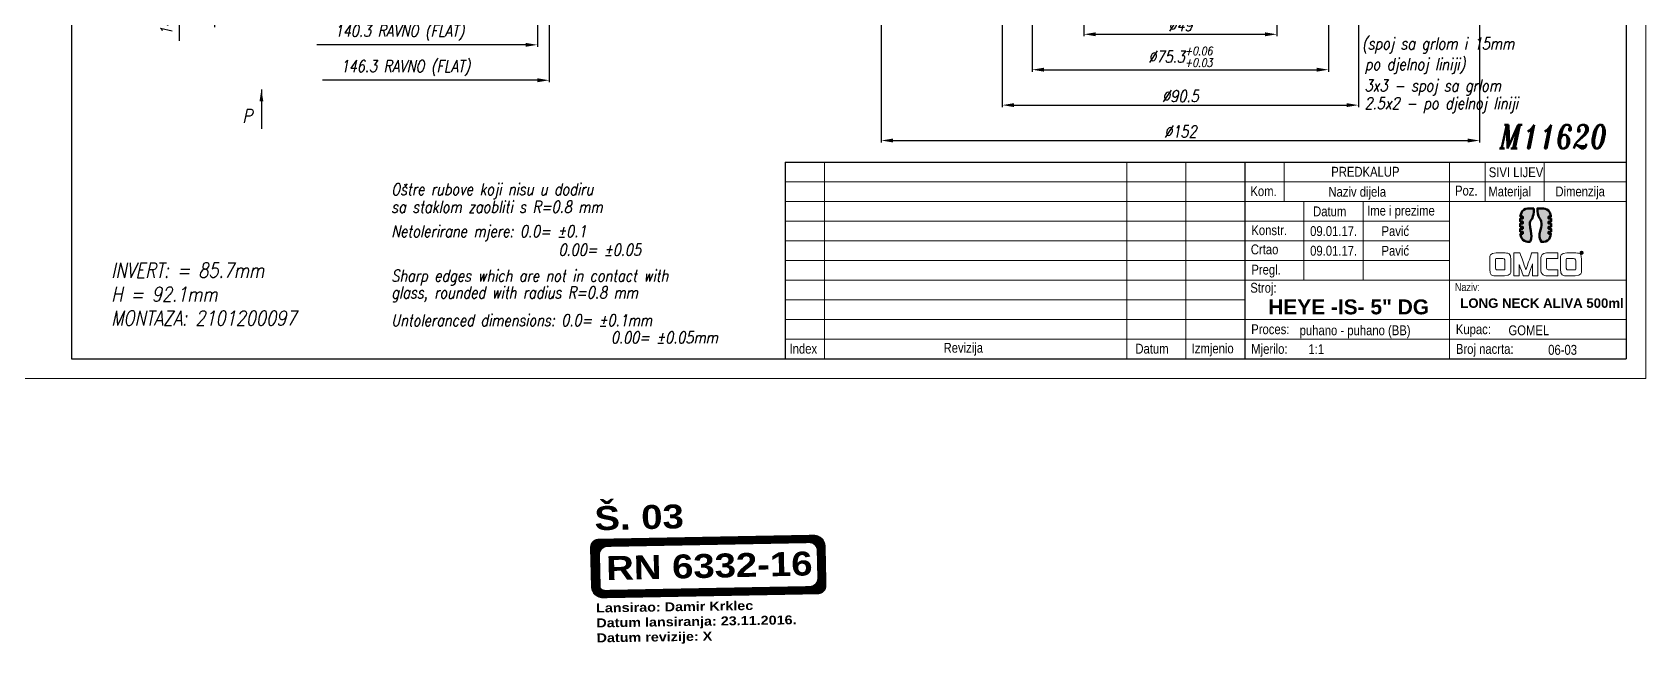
# Model space of a CAD drawing. Extents: x 39 to 1277, y -73 to 631.
# Drawn here: x 469.4 to 879.4, y -55 to 100.4 of the extents above; entities that cross this region are included whole.
import ezdxf

# ---------------------------------------------------------------- set-up
doc = ezdxf.new("R2010")
doc.units = 0
doc.header["$LTSCALE"] = 7
doc.header["$MEASUREMENT"] = 0
doc.layers.get('0').update_dxf_attribs({"linetype": 'CONTINUOUS', "lineweight": 15})
for name, color, linetype, lineweight in [('3', 3, 'CONTINUOUS', 30), ('4', 5, 'CONTINUOUS', 50), ('ENGLISH', 252, 'CONTINUOUS', 18)]:
    doc.layers.add(name, color=color, linetype=linetype, lineweight=lineweight)
doc.styles.add('ITALICT', font='ITALICT.shx', dxfattribs={"width": 0.8, "height": 3})
doc.styles.get("Standard").update_dxf_attribs({"font": 'isocp.shx', "height": 3})
doc.styles.add('style2', font='swissc.ttf')
doc.dimstyles.get("Standard").update_dxf_attribs({"dimtxt": 3, "dimasz": 3, "dimexe": 0.5, "dimexo": 0.5, "dimgap": 0.8, "dimtad": 1, "dimdsep": 46, "dimtxsty": 'ITALICT', "dimcen": 0.09, "dimazin": 2, "dimtfac": 1, "dimtmove": 0, "dimatfit": 3, "dimfxl": 1, "dimtolj": 1, "dimtzin": 0, "dimarcsym": 0})
pattern_1 = [(45, (606.869133, -46.909514), (-0.039513127, 0.039513127), [])]

# ---------------------------------------------------------------- blocks, each defined once
blk = doc.blocks.new('*D30')
at = {"color": 0, "lineweight": -2, "transparency": 16777216}
for p, q in [((736.66, 132.02), (736.66, 99.39)), ((785.66, 132.02), (785.66, 99.39)), ((739.66, 99.89), (782.66, 99.89))]:
    blk.add_line(p, q, dxfattribs=at)
at = {"color": 0, "transparency": 16777216}
for points in [[(739.66, 100.39), (739.66, 99.39), (736.66, 99.89)], [(782.66, 100.39), (782.66, 99.39), (785.66, 99.89)]]:
    blk.add_solid(points, dxfattribs=at)
at = {"color": 0, "transparency": 16777216, "insert": (761.16, 102.19), "char_height": 3, "attachment_point": 5, "style": 'ITALICT'}
blk.add_mtext('\\A1;%%c49', dxfattribs=at)
blk = doc.blocks.new('*D31')
at = {"color": 0, "lineweight": -2, "transparency": 16777216}
for p, q in [((527.13, 132.52), (506.24, 132.52)), ((506.74, 129.52), (506.74, 121.22)), ((527.13, 118.22), (506.24, 118.22)), ((506.74, 118.22), (506.74, 98.26))]:
    blk.add_line(p, q, dxfattribs=at)
at = {"color": 0, "transparency": 16777216}
for points in [[(506.24, 129.52), (507.24, 129.52), (506.74, 132.52)], [(506.24, 121.22), (507.24, 121.22), (506.74, 118.22)]]:
    blk.add_solid(points, dxfattribs=at)
at = {"color": 0, "transparency": 16777216, "insert": (503.46, 106.74), "char_height": 3, "attachment_point": 5, "rotation": 90, "style": 'ITALICT'}
blk.add_mtext('\\A1;14.3{}{\\H0.71x;\\C3;\\S+0.00^ -0.05;}', dxfattribs=at)
blk = doc.blocks.new('*D32')
at = {"color": 0, "lineweight": -2, "transparency": 16777216}
for p, q in [((527.13, 132.52), (515.24, 132.52)), ((515.74, 129.52), (515.74, 126.82)), ((527.13, 123.82), (515.24, 123.82)), ((515.74, 123.82), (515.74, 101.7))]:
    blk.add_line(p, q, dxfattribs=at)
at = {"color": 0, "transparency": 16777216}
for points in [[(515.24, 129.52), (516.24, 129.52), (515.74, 132.52)], [(515.24, 126.82), (516.24, 126.82), (515.74, 123.82)]]:
    blk.add_solid(points, dxfattribs=at)
at = {"color": 0, "transparency": 16777216, "insert": (512.46, 109.27), "char_height": 3, "attachment_point": 5, "rotation": 90, "style": 'ITALICT'}
blk.add_mtext('\\A1;8.7{}{\\H0.71x;\\C3;\\S+0.06^ +0.04;}', dxfattribs=at)
blk = doc.blocks.new('*D45')
at = {"color": 0, "lineweight": -2, "transparency": 16777216}
for p, q in [((597.78, 119.72), (597.78, 96.71)), ((594.78, 97.21), (541.68, 97.21))]:
    blk.add_line(p, q, dxfattribs=at)
at = {"color": 0, "transparency": 16777216}
blk.add_solid([(594.78, 97.71), (594.78, 96.71), (597.78, 97.21)], dxfattribs=at)
at = {"color": 0, "transparency": 16777216, "insert": (562.71, 100.29), "char_height": 3, "attachment_point": 5, "style": 'ITALICT'}
blk.add_mtext('\\A1;140.3 RAVNO (FLAT)', dxfattribs=at)
blk = doc.blocks.new('*D47')
at = {"color": 0, "lineweight": -2, "transparency": 16777216}
for p, q in [((685.16, 120.72), (685.16, 72.39)), ((837.16, 120.72), (837.16, 72.39)), ((688.16, 72.89), (834.16, 72.89))]:
    blk.add_line(p, q, dxfattribs=at)
at = {"color": 0, "transparency": 16777216}
for points in [[(688.16, 73.39), (688.16, 72.39), (685.16, 72.89)], [(834.16, 73.39), (834.16, 72.39), (837.16, 72.89)]]:
    blk.add_solid(points, dxfattribs=at)
at = {"color": 0, "transparency": 16777216, "insert": (761.16, 75.19), "char_height": 3, "attachment_point": 5, "style": 'ITALICT'}
blk.add_mtext('\\A1;%%c152', dxfattribs=at)
blk = doc.blocks.new('*D50')
at = {"color": 0, "lineweight": -2, "transparency": 16777216}
for p, q in [((600.78, 126.72), (600.78, 87.71)), ((597.78, 88.21), (543.18, 88.21))]:
    blk.add_line(p, q, dxfattribs=at)
at = {"color": 0, "transparency": 16777216}
blk.add_solid([(597.78, 88.71), (597.78, 87.71), (600.78, 88.21)], dxfattribs=at)
at = {"color": 0, "transparency": 16777216, "insert": (564.21, 91.29), "char_height": 3, "attachment_point": 5, "style": 'ITALICT'}
blk.add_mtext('\\A1;146.3 RAVNO (FLAT)', dxfattribs=at)
blk = doc.blocks.new('*D59')
at = {"color": 0, "lineweight": -2, "transparency": 16777216}
for p, q in [((723.51, 117.72), (723.51, 90.39)), ((798.81, 117.72), (798.81, 90.39)), ((726.51, 90.89), (795.81, 90.89))]:
    blk.add_line(p, q, dxfattribs=at)
at = {"color": 0, "transparency": 16777216}
for points in [[(726.51, 91.39), (726.51, 90.39), (723.51, 90.89)], [(795.81, 91.39), (795.81, 90.39), (798.81, 90.89)]]:
    blk.add_solid(points, dxfattribs=at)
at = {"color": 0, "transparency": 16777216, "insert": (761.16, 94.18), "char_height": 3, "attachment_point": 5, "style": 'ITALICT'}
blk.add_mtext('\\A1;%%c75.3{}{\\H0.71x;\\C3;\\S+0.06^ +0.03;}', dxfattribs=at)
blk = doc.blocks.new('*D60')
at = {"color": 0, "lineweight": -2, "transparency": 16777216}
for p, q in [((715.91, 127.71), (715.91, 81.39)), ((806.41, 127.71), (806.41, 81.39)), ((718.91, 81.89), (803.41, 81.89))]:
    blk.add_line(p, q, dxfattribs=at)
at = {"color": 0, "transparency": 16777216}
for points in [[(718.91, 82.39), (718.91, 81.39), (715.91, 81.89)], [(803.41, 82.39), (803.41, 81.39), (806.41, 81.89)]]:
    blk.add_solid(points, dxfattribs=at)
at = {"color": 0, "transparency": 16777216, "insert": (761.16, 84.19), "char_height": 3, "attachment_point": 5, "style": 'ITALICT'}
blk.add_mtext('\\A1;%%c90.5', dxfattribs=at)

msp = doc.modelspace()

# ---------------------------------------------------------------- hatches: boundary and pattern name
h = msp.add_hatch()
h.set_pattern_fill('ANSI31', color=1, scale=0.0044, style=0)
h.set_pattern_definition([(45, (606.869133, -46.909514), (-0.0098782817, 0.0098782817), [])])
h.paths.add_polyline_path([(668.3933, -41.7097, 0.41522729), (670.4651, -39.5512), (670.2421, -29.517, 0.33879662), (668.6366, -27.5135, 0.05237956), (668.0513, -27.4534, 0.00407107), (668.0054, -27.4539), (613.3643, -28.4794, 0.41522729), (611.2924, -30.638), (611.5136, -40.5866, 0.00407107), (611.515, -40.6324, 0.05237956), (611.5989, -41.2148, 0.33879662), (613.6666, -42.7368)])
h.paths.add_polyline_path([(669.03, -38.3459, -0.41522729), (666.9581, -40.5045), (615.2229, -41.4754, -0.18828344), (613.7817, -40.9437, -0.20868191), (613.0718, -39.4107), (612.9036, -31.8399, -0.41522729), (614.9754, -29.6814), (666.7106, -28.7105, -0.41320056), (668.8617, -30.7751), (668.8754, -31.391)], flags=16)
h = msp.add_hatch()
h.set_pattern_fill('ANSI31', color=254, scale=0.0176, style=0)
h.set_pattern_definition(pattern_1)
h.paths.add_polyline_path([(613.6666, -42.7368, -0.33879662), (611.5989, -41.2148, 0.3486048), (614.3817, -43.3395), (669.0229, -42.314, 0.41522729), (671.0947, -40.1555), (670.8736, -30.2069, 0.3486048), (668.6366, -27.5135, -0.33879662), (670.2421, -29.517), (670.4651, -39.5512, -0.41522729), (668.3933, -41.7097)])
h = msp.add_hatch()
h.set_pattern_fill('ANSI31', color=254, scale=0.0176, style=0)
h.set_pattern_definition(pattern_1)
h.paths.add_polyline_path([(668.8617, -30.7751, 0.41320056), (666.7106, -28.7105), (614.9754, -29.6814, 0.41522729), (612.9036, -31.8399), (613.0718, -39.4107, 0.20868191), (613.7817, -40.9437, -0.09285073), (613.715, -40.6266), (613.5331, -32.4442, -0.41522729), (615.605, -30.2857), (666.7243, -29.3263, -0.41320056), (668.8754, -31.391)])
at = {"layer": '4'}
h = msp.add_hatch(color=142, dxfattribs=at)
edge = h.paths.add_edge_path()
edge.add_spline(control_points=[(847.5353, 49.1713), (847.5353, 49.1713), (847.5353, 49.1713), (847.5353, 49.1713), (847.5353, 49.1713), (847.7579, 47.2017), (849.4978, 47.1003), (849.755, 47.1003), (849.755, 47.1003), (849.755, 47.1003), (849.948, 47.1004), (849.948, 47.1004), (849.948, 47.1004), (850.8616, 48.414), (849.9413, 50.3287), (849.9413, 51.6976), (849.9413, 51.6976), (849.9413, 52.7724), (850.8878, 53.0602), (850.9915, 55.6396), (850.9915, 55.6396), (849.8995, 55.6396), (849.8995, 55.6396), (849.8995, 55.6396), (848.0564, 55.6396), (847.6361, 54.2178), (847.5402, 53.5686)], knot_values=[0.8095238, 0.8095238, 0.8095238, 0.8095238, 0.83333333, 0.83333333, 0.83333333, 0.83343333, 0.85714286, 0.85714286, 0.85714286, 0.85724286, 0.9047619, 0.9047619, 0.9047619, 0.9048619, 0.95238095, 0.95238095, 0.95238095, 0.95248095, 1, 1, 1, 1.04761905, 1.04761905, 1.04761905, 1.04771905, 1.0952381, 1.0952381, 1.0952381, 1.0952381], degree=3, periodic=0)
edge.add_spline(control_points=[(847.5402, 53.5686), (847.5402, 53.5686), (848.1651, 53.5686), (848.1651, 53.5686)], knot_values=[0.0952381, 0.0952381, 0.0952381, 0.0952381, 0.14285714, 0.14285714, 0.14285714, 0.14285714], degree=3, periodic=0)
edge.add_spline(control_points=[(848.1651, 53.5686), (848.1651, 53.5686), (848.1651, 53.5686), (848.1651, 53.5686), (848.1651, 53.5686), (848.1651, 53.5686), (848.1651, 53.0457), (848.1651, 53.0457)], knot_values=[0.14285714, 0.14285714, 0.14285714, 0.14285714, 0.16666666, 0.16666666, 0.16666666, 0.16676666, 0.19047619, 0.19047619, 0.19047619, 0.19047619], degree=3, periodic=0)
edge.add_spline(control_points=[(848.1651, 53.0457), (848.1651, 53.0457), (848.1651, 53.0457), (848.1651, 53.0457), (848.1651, 53.0457), (848.1651, 53.0457), (847.5115, 53.0457), (847.5115, 53.0457)], knot_values=[0.19047619, 0.19047619, 0.19047619, 0.19047619, 0.21428571, 0.21428571, 0.21428571, 0.21438571, 0.23809523, 0.23809523, 0.23809523, 0.23809523], degree=3, periodic=0)
edge.add_spline(control_points=[(847.5115, 53.0457), (847.5115, 53.0457), (847.5115, 53.0457), (847.5115, 53.0457), (847.5115, 53.0457), (847.5115, 53.0457), (847.5115, 52.2772), (847.5115, 52.2772)], knot_values=[0.23809523, 0.23809523, 0.23809523, 0.23809523, 0.26190476, 0.26190476, 0.26190476, 0.26200476, 0.28571428, 0.28571428, 0.28571428, 0.28571428], degree=3, periodic=0)
edge.add_spline(control_points=[(847.5115, 52.2772), (847.5115, 52.2772), (847.5115, 52.2772), (847.5115, 52.2772), (847.5115, 52.2772), (847.5115, 52.2772), (848.1651, 52.2772), (848.1651, 52.2772)], knot_values=[0.28571428, 0.28571428, 0.28571428, 0.28571428, 0.30952381, 0.30952381, 0.30952381, 0.30962381, 0.33333333, 0.33333333, 0.33333333, 0.33333333], degree=3, periodic=0)
edge.add_spline(control_points=[(848.1651, 52.2772), (848.1651, 52.2772), (848.1651, 52.2772), (848.1651, 52.2772), (848.1651, 52.2772), (848.1651, 52.2772), (848.1651, 51.7542), (848.1651, 51.7542)], knot_values=[0.33333333, 0.33333333, 0.33333333, 0.33333333, 0.35714286, 0.35714286, 0.35714286, 0.35724286, 0.38095238, 0.38095238, 0.38095238, 0.38095238], degree=3, periodic=0)
edge.add_spline(control_points=[(848.1651, 51.7542), (848.1651, 51.7542), (848.1651, 51.7542), (848.1651, 51.7542), (848.1651, 51.7542), (848.1651, 51.7542), (847.5115, 51.7542), (847.5115, 51.7542)], knot_values=[0.38095238, 0.38095238, 0.38095238, 0.38095238, 0.4047619, 0.4047619, 0.4047619, 0.4048619, 0.42857143, 0.42857143, 0.42857143, 0.42857143], degree=3, periodic=0)
edge.add_spline(control_points=[(847.5115, 51.7542), (847.5115, 51.7542), (847.5115, 51.7542), (847.5115, 51.7542), (847.5115, 51.7542), (847.5115, 51.7542), (847.5115, 50.9857), (847.5115, 50.9857)], knot_values=[0.42857143, 0.42857143, 0.42857143, 0.42857143, 0.45238095, 0.45238095, 0.45238095, 0.45248095, 0.47619047, 0.47619047, 0.47619047, 0.47619047], degree=3, periodic=0)
edge.add_spline(control_points=[(847.5115, 50.9857), (847.5115, 50.9857), (847.5115, 50.9857), (847.5115, 50.9857), (847.5115, 50.9857), (847.5115, 50.9857), (848.1651, 50.9857), (848.1651, 50.9857)], knot_values=[0.47619047, 0.47619047, 0.47619047, 0.47619047, 0.5, 0.5, 0.5, 0.5001, 0.52380952, 0.52380952, 0.52380952, 0.52380952], degree=3, periodic=0)
edge.add_spline(control_points=[(848.1651, 50.4628), (848.1651, 50.4628), (848.1651, 50.4628), (848.1651, 50.4628), (848.1651, 50.4628), (848.1651, 50.4628), (847.5115, 50.4628), (847.5115, 50.4628)], knot_values=[0.57142857, 0.57142857, 0.57142857, 0.57142857, 0.59523809, 0.59523809, 0.59523809, 0.59533809, 0.61904761, 0.61904761, 0.61904761, 0.61904761], degree=3, periodic=0)
edge.add_spline(control_points=[(847.5115, 50.4628), (847.5115, 50.4628), (847.5115, 50.4628), (847.5115, 50.4628), (847.5115, 50.4628), (847.5115, 50.4628), (847.5115, 49.6942), (847.5115, 49.6942)], knot_values=[0.61904761, 0.61904761, 0.61904761, 0.61904761, 0.64285714, 0.64285714, 0.64285714, 0.64295714, 0.66666666, 0.66666666, 0.66666666, 0.66666666], degree=3, periodic=0)
edge.add_spline(control_points=[(847.5115, 49.6942), (847.5115, 49.6942), (847.5115, 49.6942), (847.5115, 49.6942), (847.5115, 49.6942), (847.5115, 49.6942), (848.1651, 49.6942), (848.1651, 49.6942)], knot_values=[0.66666666, 0.66666666, 0.66666666, 0.66666666, 0.69047619, 0.69047619, 0.69047619, 0.69057619, 0.71428571, 0.71428571, 0.71428571, 0.71428571], degree=3, periodic=0)
edge.add_spline(control_points=[(848.1651, 49.6942), (848.1651, 49.6942), (848.1651, 49.6942), (848.1651, 49.6942), (848.1651, 49.6942), (848.1651, 49.6942), (848.1651, 49.1713), (848.1651, 49.1713)], knot_values=[0.71428571, 0.71428571, 0.71428571, 0.71428571, 0.73809524, 0.73809524, 0.73809524, 0.73819524, 0.76190476, 0.76190476, 0.76190476, 0.76190476], degree=3, periodic=0)
edge.add_spline(control_points=[(848.1651, 49.1713), (848.1651, 49.1713), (848.1651, 49.1713), (848.1651, 49.1713), (848.1651, 49.1713), (848.1651, 49.1713), (847.5353, 49.1713), (847.5353, 49.1713)], knot_values=[0.76190476, 0.76190476, 0.76190476, 0.76190476, 0.78571428, 0.78571428, 0.78571428, 0.78581428, 0.8095238, 0.8095238, 0.8095238, 0.8095238], degree=3, periodic=0)
h = msp.add_hatch(color=253, dxfattribs=at)
edge = h.paths.add_edge_path()
edge.add_spline(control_points=[(854.7028, 50.9857), (854.7028, 50.9857), (854.7028, 50.9857), (854.7028, 50.9857), (854.7028, 50.9857), (854.7028, 50.9857), (855.3565, 50.9857), (855.3565, 50.9857)], knot_values=[0.23809524, 0.23809524, 0.23809524, 0.23809524, 0.26190476, 0.26190476, 0.26190476, 0.26200476, 0.28571428, 0.28571428, 0.28571428, 0.28571428], degree=3, periodic=0)
edge.add_spline(control_points=[(855.3565, 50.9857), (855.3565, 50.9857), (855.3565, 50.9857), (855.3565, 50.9857), (855.3565, 50.9857), (855.3565, 50.9857), (855.3565, 51.7542), (855.3565, 51.7542)], knot_values=[0.28571428, 0.28571428, 0.28571428, 0.28571428, 0.30952381, 0.30952381, 0.30952381, 0.30962381, 0.33333333, 0.33333333, 0.33333333, 0.33333333], degree=3, periodic=0)
edge.add_spline(control_points=[(855.3565, 51.7542), (855.3565, 51.7542), (855.3565, 51.7542), (855.3565, 51.7542), (855.3565, 51.7542), (855.3565, 51.7542), (854.7028, 51.7542), (854.7028, 51.7542)], knot_values=[0.33333333, 0.33333333, 0.33333333, 0.33333333, 0.35714285, 0.35714285, 0.35714285, 0.35724285, 0.38095237, 0.38095237, 0.38095237, 0.38095237], degree=3, periodic=0)
edge.add_spline(control_points=[(854.7028, 51.7542), (854.7028, 51.7542), (854.7028, 51.7542), (854.7028, 51.7542), (854.7028, 51.7542), (854.7028, 51.7542), (854.7028, 52.2772), (854.7028, 52.2772)], knot_values=[0.38095237, 0.38095237, 0.38095237, 0.38095237, 0.4047619, 0.4047619, 0.4047619, 0.4048619, 0.42857143, 0.42857143, 0.42857143, 0.42857143], degree=3, periodic=0)
edge.add_spline(control_points=[(854.7028, 52.2772), (854.7028, 52.2772), (854.7028, 52.2772), (854.7028, 52.2772), (854.7028, 52.2772), (854.7028, 52.2772), (855.3565, 52.2772), (855.3565, 52.2772)], knot_values=[0.42857143, 0.42857143, 0.42857143, 0.42857143, 0.45238095, 0.45238095, 0.45238095, 0.45248095, 0.47619047, 0.47619047, 0.47619047, 0.47619047], degree=3, periodic=0)
edge.add_spline(control_points=[(855.3565, 52.2772), (855.3565, 52.2772), (855.3565, 52.2772), (855.3565, 52.2772), (855.3565, 52.2772), (855.3565, 52.2772), (855.3565, 53.0457), (855.3565, 53.0457)], knot_values=[0.47619047, 0.47619047, 0.47619047, 0.47619047, 0.5, 0.5, 0.5, 0.5001, 0.52380952, 0.52380952, 0.52380952, 0.52380952], degree=3, periodic=0)
edge.add_spline(control_points=[(855.3565, 53.0457), (855.3565, 53.0457), (855.3565, 53.0457), (855.3565, 53.0457), (855.3565, 53.0457), (855.3565, 53.0457), (854.7028, 53.0457), (854.7028, 53.0457)], knot_values=[0.52380952, 0.52380952, 0.52380952, 0.52380952, 0.54761905, 0.54761905, 0.54761905, 0.54771905, 0.57142857, 0.57142857, 0.57142857, 0.57142857], degree=3, periodic=0)
edge.add_spline(control_points=[(854.7028, 53.0457), (854.7028, 53.0457), (854.7028, 53.0457), (854.7028, 53.0457), (854.7028, 53.0457), (854.7028, 53.0457), (854.7028, 53.5686), (854.7028, 53.5686)], knot_values=[0.57142857, 0.57142857, 0.57142857, 0.57142857, 0.59523809, 0.59523809, 0.59523809, 0.59533809, 0.61904761, 0.61904761, 0.61904761, 0.61904761], degree=3, periodic=0)
edge.add_spline(control_points=[(854.7028, 53.5686), (854.7028, 53.5686), (854.7028, 53.5686), (854.7028, 53.5686), (854.7028, 53.5686), (854.7028, 53.5686), (855.3307, 53.5686), (855.3307, 53.5686)], knot_values=[0.61904761, 0.61904761, 0.61904761, 0.61904761, 0.64285714, 0.64285714, 0.64285714, 0.64295714, 0.66666666, 0.66666666, 0.66666666, 0.66666666], degree=3, periodic=0)
edge.add_spline(control_points=[(855.3307, 53.5686), (855.3307, 53.5686), (855.3307, 53.5686), (855.3307, 53.5686), (855.3307, 53.5686), (855.1008, 55.5252), (853.3695, 55.6396), (853.113, 55.6396), (853.113, 55.6396), (853.113, 55.6396), (851.8761, 55.6396), (851.8761, 55.6396)], knot_values=[0.66666666, 0.66666666, 0.66666666, 0.66666666, 0.69047619, 0.69047619, 0.69047619, 0.69057619, 0.71428571, 0.71428571, 0.71428571, 0.71438571, 0.76190476, 0.76190476, 0.76190476, 0.76190476], degree=3, periodic=0)
edge.add_spline(control_points=[(851.8761, 55.6396), (851.8761, 55.6396), (851.8761, 55.6396), (851.8761, 55.6396), (851.8761, 55.6396), (851.9799, 53.0602), (852.9268, 52.7724), (852.9268, 51.6976), (852.9268, 51.6976), (852.9268, 50.3287), (852.0064, 48.414), (852.92, 47.1003), (852.92, 47.1003), (852.92, 47.1003), (852.9827, 47.1004), (852.9827, 47.1004), (852.9827, 47.1004), (854.8258, 47.1004), (855.2375, 48.522), (855.3296, 49.1713)], knot_values=[0.76190476, 0.76190476, 0.76190476, 0.76190476, 0.78571429, 0.78571429, 0.78571429, 0.78581429, 0.80952381, 0.80952381, 0.80952381, 0.80962381, 0.85714286, 0.85714286, 0.85714286, 0.85724286, 0.9047619, 0.9047619, 0.9047619, 0.9048619, 0.95238095, 0.95238095, 0.95238095, 0.95238095], degree=3, periodic=0)
edge.add_spline(control_points=[(855.3296, 49.1713), (855.3296, 49.1713), (854.7028, 49.1713), (854.7028, 49.1713), (854.7028, 49.1713), (854.7028, 49.6942), (854.7028, 49.6942)], knot_values=[0.95238095, 0.95238095, 0.95238095, 0.95238095, 1, 1, 1, 1.04761905, 1.04761905, 1.04761905, 1.04761905], degree=3, periodic=0)
edge.add_spline(control_points=[(854.7028, 49.6942), (854.7028, 49.6942), (854.7028, 49.6942), (854.7028, 49.6942), (854.7028, 49.6942), (854.7028, 49.6942), (855.3565, 49.6942), (855.3565, 49.6942)], knot_values=[0.04761905, 0.04761905, 0.04761905, 0.04761905, 0.07142857, 0.07142857, 0.07142857, 0.07152857, 0.09523809, 0.09523809, 0.09523809, 0.09523809], degree=3, periodic=0)
edge.add_spline(control_points=[(855.3565, 49.6942), (855.3565, 49.6942), (855.3565, 49.6942), (855.3565, 49.6942), (855.3565, 49.6942), (855.3565, 49.6942), (855.3565, 50.4628), (855.3565, 50.4628)], knot_values=[0.09523809, 0.09523809, 0.09523809, 0.09523809, 0.11904762, 0.11904762, 0.11904762, 0.11914762, 0.14285714, 0.14285714, 0.14285714, 0.14285714], degree=3, periodic=0)
edge.add_spline(control_points=[(855.3565, 50.4628), (855.3565, 50.4628), (855.3565, 50.4628), (855.3565, 50.4628), (855.3565, 50.4628), (855.3565, 50.4628), (854.7028, 50.4628), (854.7028, 50.4628)], knot_values=[0.14285714, 0.14285714, 0.14285714, 0.14285714, 0.16666666, 0.16666666, 0.16666666, 0.16676666, 0.19047619, 0.19047619, 0.19047619, 0.19047619], degree=3, periodic=0)
edge.add_spline(control_points=[(854.7028, 50.4628), (854.7028, 50.4628), (854.7028, 50.4628), (854.7028, 50.4628), (854.7028, 50.4628), (854.7028, 50.4628), (854.7028, 50.9857), (854.7028, 50.9857)], knot_values=[0.19047619, 0.19047619, 0.19047619, 0.19047619, 0.21428571, 0.21428571, 0.21428571, 0.21438571, 0.23809524, 0.23809524, 0.23809524, 0.23809524], degree=3, periodic=0)

# ---------------------------------------------------------------- linework, layer by layer
for p, q in [((879.4079, 630.9628), (879.4079, 12.3608)), ((670.7242, 67.3608), (670.7242, 17.3608)), ((747.5661, 67.3608), (747.5661, 17.3608)), ((762.5661, 67.3608), (762.5661, 17.3608)), ((787.5661, 67.3608), (787.5661, 57.3608)), ((829.5661, 67.3608), (829.5661, 17.3608)), ((838.5661, 67.3608), (838.5661, 57.3608)), ((853.5661, 67.3608), (853.5661, 57.3608)), ((660.7242, 62.3608), (874.4079, 62.3608)), ((874.4079, 57.3608), (660.7242, 57.3608)), ((792.5661, 57.3608), (792.5661, 37.3608)), ((807.5661, 57.3608), (807.5661, 37.3608)), ((660.7242, 52.3608), (829.5661, 52.3608)), ((660.7242, 47.3608), (829.5661, 47.3608)), ((660.7242, 42.3608), (829.5661, 42.3608)), ((660.7242, 37.3608), (874.4079, 37.3608)), ((777.5661, 32.3608), (660.7242, 32.3608)), ((660.7242, 27.3608), (874.4079, 27.3608)), ((660.7242, 22.3608), (874.4079, 22.3608)), ((459.4079, 12.3608), (879.4079, 12.3608))]:
    msp.add_line(p, q)
at = {"color": 7}
for p, q in [((613.3643, -28.4794), (668.0054, -27.4539)), ((611.2924, -30.638), (611.5136, -40.5866)), ((612.9036, -31.8399), (613.0718, -39.4107)), ((613.5331, -32.4442), (613.715, -40.6266)), ((614.9754, -29.6814), (666.7106, -28.7105)), ((615.605, -30.2857), (666.7243, -29.3263)), ((668.8617, -30.7751), (669.03, -38.3459)), ((670.2421, -29.517), (670.4651, -39.5512)), ((670.8736, -30.2069), (671.0947, -40.1555)), ((615.2229, -41.4754), (666.9581, -40.5045)), ((613.6666, -42.7368), (668.3933, -41.7097)), ((614.3817, -43.3395), (669.0229, -42.314))]:
    msp.add_line(p, q, dxfattribs=at)
for centre, radius, start, end in [((613.4039, -30.591), 2.112, 91.075154, 181.273388), ((668.0583, -30.2694), 2.816, 1.273388, 91.075154), ((668.1306, -29.564), 2.112, 1.273388, 91.075154), ((615.015, -31.793), 2.112, 91.075154, 181.273388), ((615.6446, -32.3973), 2.112, 91.075154, 181.273388), ((666.7502, -30.8221), 2.112, 1.273388, 91.075154), ((666.7639, -31.4379), 2.112, 1.273388, 91.075154), ((614.3289, -40.524), 2.816, 181.273388, 271.075154), ((613.627, -40.6252), 2.112, 181.273388, 271.075154), ((615.1833, -39.3638), 2.112, 181.273388, 271.075154), ((614.5948, -40.607), 0.88, 181.273388, 202.49237), ((666.9185, -38.3928), 2.112, 271.075154, 1.273388), ((668.3537, -39.5981), 2.112, 271.075154, 1.273388), ((668.9832, -40.2024), 2.112, 271.075154, 1.273388)]:
    msp.add_arc(centre, radius, start, end, dxfattribs=at)
for points, knots in [([(843.5008, 38.5001), (843.5008, 38.5001), (841.3031, 38.5001), (841.3031, 38.5001), (841.3031, 38.5001), (841.1159, 38.5001), (839.7756, 38.5787), (839.7756, 40.205), (839.7756, 40.205), (839.7756, 40.205), (839.7756, 42.6884), (839.7756, 42.6884), (839.7756, 42.6884), (839.7756, 42.6884), (839.7756, 44.3144), (841.4016, 44.3144), (841.4016, 44.3144), (841.4016, 44.3144), (843.5894, 44.3144), (843.5894, 44.3144), (843.5894, 44.3144), (843.7767, 44.3144), (845.117, 44.2257), (845.117, 42.5996), (845.117, 42.5996), (845.117, 42.5996), (845.117, 40.1262), (845.117, 40.1262), (845.117, 40.1262), (845.117, 40.1262), (845.1268, 38.5001), (843.5008, 38.5001)], [0, 0, 0, 0, 0.125, 0.125, 0.125, 0.1875, 0.25, 0.25, 0.25, 0.3125, 0.375, 0.375, 0.375, 0.4375, 0.5, 0.5, 0.5, 0.5625, 0.625, 0.625, 0.625, 0.6875, 0.75, 0.75, 0.75, 0.8125, 0.875, 0.875, 0.875, 0.9375, 1, 1, 1, 1]), ([(843.6387, 42.2647), (843.6387, 42.2647), (843.6387, 42.9347), (843.0671, 42.9347), (843.0671, 42.9347), (843.0671, 42.9347), (841.4411, 42.9347), (841.4411, 42.9347), (841.4411, 42.9347), (841.4411, 42.9347), (841.2539, 42.9248), (841.2539, 42.7376), (841.2539, 42.7376), (841.2539, 42.7376), (841.2539, 40.6386), (841.2539, 40.6386), (841.2539, 40.6386), (841.2539, 40.6386), (841.2539, 39.9781), (841.8255, 39.9781), (841.8255, 39.9781), (841.8255, 39.9781), (843.4515, 39.9781), (843.4515, 39.9781), (843.4515, 39.9781), (843.4515, 39.9781), (843.6387, 39.9781), (843.6387, 40.1655), (843.6387, 40.1655), (843.6387, 40.1655), (843.6387, 42.2647), (843.6387, 42.2647)], [0, 0, 0, 0, 0.125, 0.125, 0.125, 0.1875, 0.25, 0.25, 0.25, 0.3125, 0.375, 0.375, 0.375, 0.4375, 0.5, 0.5, 0.5, 0.5625, 0.625, 0.625, 0.625, 0.6875, 0.75, 0.75, 0.75, 0.8125, 0.875, 0.875, 0.875, 0.9375, 1, 1, 1, 1]), ([(850.6553, 38.5001), (850.6553, 38.5001), (850.6553, 41.5452), (850.6553, 41.5452), (850.6553, 41.5452), (850.6553, 41.5452), (849.5911, 38.5001), (849.5911, 38.5001), (849.5911, 38.5001), (849.5911, 38.5001), (848.3099, 38.5001), (848.3099, 38.5001), (848.3099, 38.5001), (848.3099, 38.5001), (847.226, 41.4074), (847.226, 41.4074), (847.226, 41.4074), (847.226, 41.4074), (847.226, 38.5001), (847.226, 38.5001), (847.226, 38.5001), (847.226, 38.5001), (845.856, 38.5001), (845.856, 38.5001), (845.856, 38.5001), (845.856, 38.5001), (845.856, 44.3144), (845.856, 44.3144), (845.856, 44.3144), (845.856, 44.3144), (847.4426, 44.3144), (847.4426, 44.3144), (847.4426, 44.3144), (847.4426, 44.3144), (848.97, 40.0275), (848.97, 40.0275), (848.97, 40.0275), (848.97, 40.0275), (850.4287, 44.3144), (850.4287, 44.3144), (850.4287, 44.3144), (850.4287, 44.3144), (851.9859, 44.3144), (851.9859, 44.3144), (851.9859, 44.3144), (851.9859, 44.3144), (851.9859, 38.5001), (851.9859, 38.5001), (851.9859, 38.5001), (851.9859, 38.5001), (850.6553, 38.5001), (850.6553, 38.5001)], [0, 0, 0, 0, 0.07692308, 0.07692308, 0.07692308, 0.11538462, 0.15384615, 0.15384615, 0.15384615, 0.19230769, 0.23076923, 0.23076923, 0.23076923, 0.26923077, 0.30769231, 0.30769231, 0.30769231, 0.34615385, 0.38461538, 0.38461538, 0.38461538, 0.42307692, 0.46153846, 0.46153846, 0.46153846, 0.5, 0.53846154, 0.53846154, 0.53846154, 0.57692308, 0.61538462, 0.61538462, 0.61538462, 0.65384615, 0.69230769, 0.69230769, 0.69230769, 0.73076923, 0.76923077, 0.76923077, 0.76923077, 0.80769231, 0.84615385, 0.84615385, 0.84615385, 0.88461538, 0.92307692, 0.92307692, 0.92307692, 0.96153846, 1, 1, 1, 1]), ([(857.1106, 39.9781), (857.1106, 39.9781), (854.7746, 39.9781), (854.7746, 39.9781), (854.7746, 39.9781), (854.203, 39.9781), (854.203, 40.6386), (854.203, 40.6386), (854.203, 40.6386), (854.203, 40.6386), (854.203, 42.7376), (854.203, 42.7376), (854.203, 42.7376), (854.203, 42.9248), (854.3903, 42.9347), (854.3903, 42.9347), (854.3903, 42.9347), (854.3903, 42.9347), (857.1106, 42.9347), (857.1106, 42.9347), (857.1106, 42.9347), (857.1106, 42.9347), (857.1106, 44.3144), (857.1106, 44.3144), (857.1106, 44.3144), (857.1106, 44.3144), (854.3511, 44.3144), (854.3511, 44.3144), (854.3511, 44.3144), (852.725, 44.3144), (852.725, 42.6884), (852.725, 42.6884), (852.725, 42.6884), (852.725, 42.6884), (852.725, 40.205), (852.725, 40.205), (852.725, 40.205), (852.725, 38.5787), (854.0652, 38.5001), (854.2523, 38.5001), (854.2523, 38.5001), (854.2523, 38.5001), (857.1106, 38.5001), (857.1106, 38.5001), (857.1106, 38.5001), (857.1106, 38.5001), (857.1106, 39.9781), (857.1106, 39.9781)], [0, 0, 0, 0, 0.08333333, 0.08333333, 0.08333333, 0.125, 0.16666667, 0.16666667, 0.16666667, 0.20833333, 0.25, 0.25, 0.25, 0.29166667, 0.33333333, 0.33333333, 0.33333333, 0.375, 0.41666667, 0.41666667, 0.41666667, 0.45833333, 0.5, 0.5, 0.5, 0.54166667, 0.58333333, 0.58333333, 0.58333333, 0.625, 0.66666667, 0.66666667, 0.66666667, 0.70833333, 0.75, 0.75, 0.75, 0.79166667, 0.83333333, 0.83333333, 0.83333333, 0.875, 0.91666667, 0.91666667, 0.91666667, 0.95833333, 1, 1, 1, 1]), ([(861.476, 38.5001), (861.476, 38.5001), (859.2784, 38.5001), (859.2784, 38.5001), (859.2784, 38.5001), (859.0912, 38.5001), (857.7511, 38.5787), (857.7511, 40.205), (857.7511, 40.205), (857.7511, 40.205), (857.7511, 42.6884), (857.7511, 42.6884), (857.7511, 42.6884), (857.7511, 42.6884), (857.7511, 44.3144), (859.377, 44.3144), (859.377, 44.3144), (859.377, 44.3144), (861.5648, 44.3144), (861.5648, 44.3144), (861.5648, 44.3144), (861.752, 44.3144), (863.0923, 44.2257), (863.0923, 42.5996), (863.0923, 42.5996), (863.0923, 42.5996), (863.0923, 40.1262), (863.0923, 40.1262), (863.0923, 40.1262), (863.0923, 40.1262), (863.102, 38.5001), (861.476, 38.5001)], [0, 0, 0, 0, 0.125, 0.125, 0.125, 0.1875, 0.25, 0.25, 0.25, 0.3125, 0.375, 0.375, 0.375, 0.4375, 0.5, 0.5, 0.5, 0.5625, 0.625, 0.625, 0.625, 0.6875, 0.75, 0.75, 0.75, 0.8125, 0.875, 0.875, 0.875, 0.9375, 1, 1, 1, 1]), ([(861.614, 42.2647), (861.614, 42.2647), (861.614, 42.9347), (861.0423, 42.9347), (861.0423, 42.9347), (861.0423, 42.9347), (859.4165, 42.9347), (859.4165, 42.9347), (859.4165, 42.9347), (859.4165, 42.9347), (859.229, 42.9248), (859.229, 42.7376), (859.229, 42.7376), (859.229, 42.7376), (859.229, 40.6386), (859.229, 40.6386), (859.229, 40.6386), (859.229, 40.6386), (859.229, 39.9781), (859.8008, 39.9781), (859.8008, 39.9781), (859.8008, 39.9781), (861.4268, 39.9781), (861.4268, 39.9781), (861.4268, 39.9781), (861.4268, 39.9781), (861.614, 39.9781), (861.614, 40.1655), (861.614, 40.1655), (861.614, 40.1655), (861.614, 42.2647), (861.614, 42.2647)], [0, 0, 0, 0, 0.125, 0.125, 0.125, 0.1875, 0.25, 0.25, 0.25, 0.3125, 0.375, 0.375, 0.375, 0.4375, 0.5, 0.5, 0.5, 0.5625, 0.625, 0.625, 0.625, 0.6875, 0.75, 0.75, 0.75, 0.8125, 0.875, 0.875, 0.875, 0.9375, 1, 1, 1, 1]), ([(863.1155, 43.9454), (862.899, 43.9454), (862.7233, 44.1213), (862.7233, 44.3376), (862.7233, 44.3376), (862.7233, 44.5541), (862.899, 44.7299), (863.1155, 44.7299), (863.1155, 44.7299), (863.3319, 44.7299), (863.5077, 44.5541), (863.5077, 44.3376), (863.5077, 44.3376), (863.5077, 44.1213), (863.3319, 43.9454), (863.1155, 43.9454)], [0, 0, 0, 0, 0.25, 0.25, 0.25, 0.375, 0.5, 0.5, 0.5, 0.625, 0.75, 0.75, 0.75, 0.875, 1, 1, 1, 1]), ([(863.1155, 44.6435), (862.9478, 44.6435), (862.8098, 44.5054), (862.8098, 44.3376), (862.8098, 44.3376), (862.8098, 44.17), (862.9478, 44.0321), (863.1155, 44.0321), (863.1155, 44.0321), (863.2833, 44.0321), (863.4213, 44.17), (863.4213, 44.3376), (863.4213, 44.3376), (863.4213, 44.5054), (863.2833, 44.6435), (863.1155, 44.6435)], [0, 0, 0, 0, 0.25, 0.25, 0.25, 0.375, 0.5, 0.5, 0.5, 0.625, 0.75, 0.75, 0.75, 0.875, 1, 1, 1, 1]), ([(863.2047, 44.2701), (863.2047, 44.2701), (863.286, 44.1458), (863.286, 44.1458), (863.286, 44.1458), (863.286, 44.1458), (863.1777, 44.1458), (863.1777, 44.1458), (863.1777, 44.1458), (863.1777, 44.1458), (863.1101, 44.2566), (863.1101, 44.2566), (863.1101, 44.2566), (863.1101, 44.2566), (863.0667, 44.2566), (863.0667, 44.2566), (863.0667, 44.2566), (863.0667, 44.2566), (863.0667, 44.1458), (863.0667, 44.1458), (863.0667, 44.1458), (863.0667, 44.1458), (862.9694, 44.1458), (862.9694, 44.1458), (862.9694, 44.1458), (862.9694, 44.1458), (862.9694, 44.5433), (862.9694, 44.5433), (862.9694, 44.5433), (862.9694, 44.5433), (863.1425, 44.5433), (863.1425, 44.5433), (863.1425, 44.5433), (863.175, 44.5433), (863.2941, 44.5433), (863.2941, 44.4), (863.2941, 44.4), (863.2941, 44.3244), (863.2482, 44.2866), (863.2047, 44.2701)], [0, 0, 0, 0, 0.1, 0.1, 0.1, 0.15, 0.2, 0.2, 0.2, 0.25, 0.3, 0.3, 0.3, 0.35, 0.4, 0.4, 0.4, 0.45, 0.5, 0.5, 0.5, 0.55, 0.6, 0.6, 0.6, 0.65, 0.7, 0.7, 0.7, 0.75, 0.8, 0.8, 0.8, 0.85, 0.9, 0.9, 0.9, 0.95, 1, 1, 1, 1]), ([(863.1182, 44.4595), (863.1182, 44.4595), (863.0667, 44.4595), (863.0667, 44.4595), (863.0667, 44.4595), (863.0667, 44.4595), (863.0667, 44.3352), (863.0667, 44.3352), (863.0667, 44.3352), (863.0667, 44.3352), (863.1182, 44.3352), (863.1182, 44.3352), (863.1182, 44.3352), (863.1696, 44.3352), (863.1911, 44.3541), (863.1911, 44.4), (863.1911, 44.4), (863.1911, 44.446), (863.1696, 44.4595), (863.1182, 44.4595)], [0, 0, 0, 0, 0.2, 0.2, 0.2, 0.3, 0.4, 0.4, 0.4, 0.5, 0.6, 0.6, 0.6, 0.7, 0.8, 0.8, 0.8, 0.9, 1, 1, 1, 1])]:
    msp.add_open_spline(points, degree=3, knots=knots)
at = {"layer": '3'}
for p, q in [((479.4079, 625.9628), (479.4079, 17.3608)), ((874.4079, 625.9628), (874.4079, 17.3608)), ((660.7242, 67.3608), (874.4079, 67.3608)), ((660.7242, 67.3608), (660.7242, 17.3608)), ((777.5661, 67.3608), (777.5661, 17.3608)), ((874.4079, 67.3608), (874.4079, 17.3608)), ((479.4079, 17.3608), (874.4079, 17.3608)), ((660.7242, 17.3608), (874.4079, 17.3608))]:
    msp.add_line(p, q, dxfattribs=at)
at = {"layer": '4', "color": 142}
msp.add_open_spline([(850.9915, 55.6396), (850.9915, 55.6396), (849.8995, 55.6396), (849.8995, 55.6396), (849.8995, 55.6396), (848.0564, 55.6396), (847.6361, 54.2178), (847.5402, 53.5686), (847.5402, 53.5686), (847.5402, 53.5686), (848.1651, 53.5686), (848.1651, 53.5686), (848.1651, 53.5686), (848.1651, 53.5686), (848.1651, 53.0457), (848.1651, 53.0457), (848.1651, 53.0457), (848.1651, 53.0457), (847.5115, 53.0457), (847.5115, 53.0457), (847.5115, 53.0457), (847.5115, 53.0457), (847.5115, 52.2772), (847.5115, 52.2772), (847.5115, 52.2772), (847.5115, 52.2772), (848.1651, 52.2772), (848.1651, 52.2772), (848.1651, 52.2772), (848.1651, 52.2772), (848.1651, 51.7542), (848.1651, 51.7542), (848.1651, 51.7542), (848.1651, 51.7542), (847.5115, 51.7542), (847.5115, 51.7542), (847.5115, 51.7542), (847.5115, 51.7542), (847.5115, 50.9857), (847.5115, 50.9857), (847.5115, 50.9857), (847.5115, 50.9857), (848.1651, 50.9857), (848.1651, 50.9857), (848.1651, 50.9857), (848.1651, 50.9857), (848.1651, 50.4628), (848.1651, 50.4628), (848.1651, 50.4628), (848.1651, 50.4628), (847.5115, 50.4628), (847.5115, 50.4628), (847.5115, 50.4628), (847.5115, 50.4628), (847.5115, 49.6942), (847.5115, 49.6942), (847.5115, 49.6942), (847.5115, 49.6942), (848.1651, 49.6942), (848.1651, 49.6942), (848.1651, 49.6942), (848.1651, 49.6942), (848.1651, 49.1713), (848.1651, 49.1713), (848.1651, 49.1713), (848.1651, 49.1713), (847.5353, 49.1713), (847.5353, 49.1713), (847.5353, 49.1713), (847.7579, 47.2017), (849.4978, 47.1003), (849.755, 47.1003), (849.755, 47.1003), (849.755, 47.1003), (849.948, 47.1004), (849.948, 47.1004), (849.948, 47.1004), (850.8616, 48.414), (849.9413, 50.3287), (849.9413, 51.6976), (849.9413, 51.6976), (849.9413, 52.7724), (850.8878, 53.0602), (850.9915, 55.6396)], degree=3, knots=[0, 0, 0, 0, 0.04761905, 0.04761905, 0.04761905, 0.07142857, 0.0952381, 0.0952381, 0.0952381, 0.11904762, 0.14285714, 0.14285714, 0.14285714, 0.16666667, 0.19047619, 0.19047619, 0.19047619, 0.21428571, 0.23809524, 0.23809524, 0.23809524, 0.26190476, 0.28571429, 0.28571429, 0.28571429, 0.30952381, 0.33333333, 0.33333333, 0.33333333, 0.35714286, 0.38095238, 0.38095238, 0.38095238, 0.4047619, 0.42857143, 0.42857143, 0.42857143, 0.45238095, 0.47619048, 0.47619048, 0.47619048, 0.5, 0.52380952, 0.52380952, 0.52380952, 0.54761905, 0.57142857, 0.57142857, 0.57142857, 0.5952381, 0.61904762, 0.61904762, 0.61904762, 0.64285714, 0.66666667, 0.66666667, 0.66666667, 0.69047619, 0.71428571, 0.71428571, 0.71428571, 0.73809524, 0.76190476, 0.76190476, 0.76190476, 0.78571429, 0.80952381, 0.80952381, 0.80952381, 0.83333333, 0.85714286, 0.85714286, 0.85714286, 0.88095238, 0.9047619, 0.9047619, 0.9047619, 0.92857143, 0.95238095, 0.95238095, 0.95238095, 0.97619048, 1, 1, 1, 1], dxfattribs=at)
at = {"layer": '4', "color": 253}
msp.add_open_spline([(854.7028, 49.1713), (854.7028, 49.1713), (854.7028, 49.6942), (854.7028, 49.6942), (854.7028, 49.6942), (854.7028, 49.6942), (855.3565, 49.6942), (855.3565, 49.6942), (855.3565, 49.6942), (855.3565, 49.6942), (855.3565, 50.4628), (855.3565, 50.4628), (855.3565, 50.4628), (855.3565, 50.4628), (854.7028, 50.4628), (854.7028, 50.4628), (854.7028, 50.4628), (854.7028, 50.4628), (854.7028, 50.9857), (854.7028, 50.9857), (854.7028, 50.9857), (854.7028, 50.9857), (855.3565, 50.9857), (855.3565, 50.9857), (855.3565, 50.9857), (855.3565, 50.9857), (855.3565, 51.7542), (855.3565, 51.7542), (855.3565, 51.7542), (855.3565, 51.7542), (854.7028, 51.7542), (854.7028, 51.7542), (854.7028, 51.7542), (854.7028, 51.7542), (854.7028, 52.2772), (854.7028, 52.2772), (854.7028, 52.2772), (854.7028, 52.2772), (855.3565, 52.2772), (855.3565, 52.2772), (855.3565, 52.2772), (855.3565, 52.2772), (855.3565, 53.0457), (855.3565, 53.0457), (855.3565, 53.0457), (855.3565, 53.0457), (854.7028, 53.0457), (854.7028, 53.0457), (854.7028, 53.0457), (854.7028, 53.0457), (854.7028, 53.5686), (854.7028, 53.5686), (854.7028, 53.5686), (854.7028, 53.5686), (855.3307, 53.5686), (855.3307, 53.5686), (855.3307, 53.5686), (855.1008, 55.5252), (853.3695, 55.6396), (853.113, 55.6396), (853.113, 55.6396), (853.113, 55.6396), (851.8761, 55.6396), (851.8761, 55.6396), (851.8761, 55.6396), (851.9799, 53.0602), (852.9268, 52.7724), (852.9268, 51.6976), (852.9268, 51.6976), (852.9268, 50.3287), (852.0064, 48.414), (852.92, 47.1003), (852.92, 47.1003), (852.92, 47.1003), (852.9827, 47.1004), (852.9827, 47.1004), (852.9827, 47.1004), (854.8258, 47.1004), (855.2375, 48.522), (855.3296, 49.1713), (855.3296, 49.1713), (855.3296, 49.1713), (854.7028, 49.1713), (854.7028, 49.1713)], degree=3, knots=[0, 0, 0, 0, 0.04761905, 0.04761905, 0.04761905, 0.07142857, 0.0952381, 0.0952381, 0.0952381, 0.11904762, 0.14285714, 0.14285714, 0.14285714, 0.16666667, 0.19047619, 0.19047619, 0.19047619, 0.21428571, 0.23809524, 0.23809524, 0.23809524, 0.26190476, 0.28571429, 0.28571429, 0.28571429, 0.30952381, 0.33333333, 0.33333333, 0.33333333, 0.35714286, 0.38095238, 0.38095238, 0.38095238, 0.4047619, 0.42857143, 0.42857143, 0.42857143, 0.45238095, 0.47619048, 0.47619048, 0.47619048, 0.5, 0.52380952, 0.52380952, 0.52380952, 0.54761905, 0.57142857, 0.57142857, 0.57142857, 0.5952381, 0.61904762, 0.61904762, 0.61904762, 0.64285714, 0.66666667, 0.66666667, 0.66666667, 0.69047619, 0.71428571, 0.71428571, 0.71428571, 0.73809524, 0.76190476, 0.76190476, 0.76190476, 0.78571429, 0.80952381, 0.80952381, 0.80952381, 0.83333333, 0.85714286, 0.85714286, 0.85714286, 0.88095238, 0.9047619, 0.9047619, 0.9047619, 0.92857143, 0.95238095, 0.95238095, 0.95238095, 0.97619048, 1, 1, 1, 1], dxfattribs=at)

# ---------------------------------------------------------------- texts
at = {"style": 'ITALICT', "width": 0.8}
for s, height, p in [('(spoj sa grlom i 15mm', 3, (807.3024, 96.0367)), ('po djelnoj liniji)', 3, (808.0348, 90.8052)), ('3x3 - spoj sa grlom', 3, (807.9516, 85.3719)), ('2.5x2 - po djelnoj liniji', 3, (807.9516, 80.8645)), ('P', 3.5, (522.764, 77.3863)), ('M11620', 6, (842.253, 70.8669)), ('Oštre rubove koji nisu u dodiru ', 3, (560.6263, 59.0041)), ('sa staklom zaobliti s R=0.8 mm', 3, (560.6263, 54.5217)), ('Netolerirane mjere: 0.0= %%P0.1', 3, (560.6263, 48.3281)), ('0.00= %%P0.05', 3, (603.128, 43.6273)), ('INVERT: = 85.7mm', 3.75, (489.4815, 38.0188)), ('H = 92.1mm', 3.75, (489.4815, 31.9474)), ('MONTAZA: 2101200097', 3.75, (489.4815, 25.8759))]:
    msp.add_text(s, height=height, dxfattribs=at).set_placement(p)
at = {"style": 'style2'}
for s, height, p in [('PREDKALUP', 2.5, (799.4918, 63.7009)), ('SIVI LIJEV', 2.5, (839.5217, 63.5764)), ('Kom.', 2.5, (778.9502, 58.7656)), ('Naziv dijela', 2.5, (798.7784, 58.6145)), ('Poz.', 2.5, (830.9449, 58.9111)), ('Materijal', 2.5, (839.4208, 58.6893)), ('Dimenzija', 2.5, (856.4605, 58.6939)), ('Datum', 2.5, (794.8904, 53.6315)), ('Ime i prezime', 2.5, (808.6141, 53.8195)), ('Konstr.', 2.5, (779.1923, 48.8457)), ('09.01.17.', 2.5, (794.1251, 48.6153)), ('Pavić', 2.5, (812.2678, 48.6153)), ('Crtao', 2.5, (779.0592, 43.9627)), ('09.01.17.', 2.5, (794.1251, 43.6153)), ('Pavić', 2.5, (812.2678, 43.6153)), ('Pregl.', 2.5, (779.1923, 38.8139)), ('Stroj:', 2.5, (778.92, 34.2054)), ('Naziv:', 2, (830.92, 34.6327)), ('Proces:', 2.5, (779.1621, 23.6652)), ('puhano - puhano (BB)', 2.5, (791.468, 23.3964)), ('Kupac:', 2.5, (831.1621, 23.6652)), ('GOMEL', 2.5, (844.5292, 23.3964)), ('Index', 2.5, (661.8403, 18.7091)), ('Revizija', 2.5, (700.9856, 18.9547)), ('Datum', 2.5, (749.7281, 18.7264)), ('Izmjenio', 2.5, (764.0408, 18.7843)), ('Mjerilo:', 2.5, (779.1621, 18.6652)), ('1:1', 2.5, (793.6861, 18.5892)), ('Broj nacrta:', 2.5, (831.1751, 18.6622)), ('06-03', 2.5, (854.6182, 18.4308))]:
    msp.add_text(s, height=height, dxfattribs=at).set_placement(p)
at = {"attachment_point": 1}
for s, insert, char_height, width in [('{\\fArial|b1|i0|c238|p34;LONG NECK ALIVA 500ml}', (832.2786, 32.7563), 2.4, 46.045018), ('{\\fArial|b1|i0|c238|p34;HEYE -IS- 5" DG}', (783.4938, 32.501), 3.8, 41.554304)]:
    msp.add_mtext(s, dxfattribs=dict(at, insert=insert, char_height=char_height, width=width))
at = {"color": 1, "attachment_point": 1}
for s, insert, char_height, width, rotation in [('{\\fArial Black|b1|i0|c238|p34;Š. 03}', (612.1905, -20.1089), 6.08256, 60.868585, 1.3375), ('{\\fArial Black|b1|i0|c0|p34;RN \\fArial Black|b1|i0|c238|p34;6332\\fArial Black|b1|i0|c0|p34;-1\\fArial Black|b1|i0|c238|p34;6}', (615.1734, -32.7898), 6.08256, 60.868585, 1.3375), ('{\\fArial Black|b1|i0|c238|p34;Lansirao: Damir Krklec\\PDatum lansiranja: 23.11.2016.\\PDatum revizije: X}', (612.6665, -44.8079), 2.28096, 202.048604, 0.917299)]:
    msp.add_mtext(s, dxfattribs=dict(at, insert=insert, char_height=char_height, width=width, rotation=rotation))
at = {"layer": 'ENGLISH', "style": 'ITALICT', "width": 0.8}
for s, p in [('Sharp edges which are not in contact with', (560.6466, 37.0183)), ('glass, rounded with radius R=0.8 mm', (560.6466, 32.7573)), ('Untoleranced dimensions: 0.0= %%P0.1mm', (560.6466, 25.6892)), ('0.00= %%P0.05mm', (616.4545, 21.3418))]:
    msp.add_text(s, height=3, dxfattribs=at).set_placement(p)

# ---------------------------------------------------------------- dimensions: what is measured, and where the dimension line sits
for base, p1, text, override, picture, middle in [((506.741, 132.521), (527.634, 118.221), '<>{}{\\H0.71x;\\C3;\\S+0.00^ -0.05;}', {"dimtp": 0, "dimtm": 0.05, "dimtdec": 2, "dimtmove": 0, "dimtzin": 0}, '*D31', (506.741, 106.7382)), ((515.741, 132.521), (527.634, 123.821), '<>{}{\\H0.71x;\\C3;\\S+0.06^ +0.04;}', {"dimtp": 0.06, "dimtm": -0.04, "dimtdec": 2, "dimtmove": 0, "dimtzin": 0}, '*D32', (515.741, 109.2665))]:
    dim = msp.add_linear_dim(base=base, p1=p1, p2=(527.634, 132.521), angle=90, text=text, dimstyle='Standard', override=override)
    dim.commit()
    dim.dimension.update_dxf_attribs({"geometry": picture, "text_midpoint": middle, "dimtype": 160})
for base, p1, p2, text, override, picture, middle in [((785.6642, 99.8925), (736.6642, 132.521), (785.6642, 132.521), '%%c<>', {"dimtmove": 0}, '*D30', (761.1642, 99.8925)), ((527.634, 88.2088), (600.784, 127.221), (527.634, 118.221), '<> RAVNO (FLAT)', {"dimlfac": 2, "dimse2": 1, "dimsd2": 1, "dimtmove": 0}, '*D50', (564.209, 88.2088)), ((806.4142, 81.8925), (715.9142, 128.2089), (806.4142, 128.2089), '%%c<>', {"dimtmove": 0}, '*D60', (761.1642, 81.8925)), ((837.1642, 72.8925), (685.1642, 121.221), (837.1642, 121.221), '%%c<>', {"dimtmove": 0}, '*D47', (761.1642, 72.8925)), ((798.8142, 90.8925), (723.5142, 118.221), (798.8142, 118.221), '%%c<>{}{\\H0.71x;\\C3;\\S+0.06^ +0.03;}', {"dimtp": 0.06, "dimtm": -0.03, "dimtdec": 2, "dimtmove": 0, "dimtzin": 0}, '*D59', (761.1642, 90.8925))]:
    dim = msp.add_linear_dim(base=base, p1=p1, p2=p2, text=text, dimstyle='Standard', override=override)
    dim.commit()
    dim.dimension.update_dxf_attribs({"geometry": picture, "text_midpoint": middle, "dimtype": 160})
dim = msp.add_linear_dim(base=(527.634, 97.2088), p1=(597.784, 120.221), p2=(527.634, 118.221), text='<> RAVNO (FLAT)', dimstyle='Standard', override={"dimlfac": 2, "dimse2": 1, "dimsd2": 1, "dimtmove": 0})
dim.commit()
dim.dimension.update_dxf_attribs({"geometry": '*D45', "text_midpoint": (562.709, 100.2946)})

# ---------------------------------------------------------------- leaders
msp.add_leader([(527.634, 85.8177), (527.634, 75.8177)], dimstyle='Standard', override={"dimgap": 0.7, "dimtad": 0})

doc.saveas('drawing.dxf')
